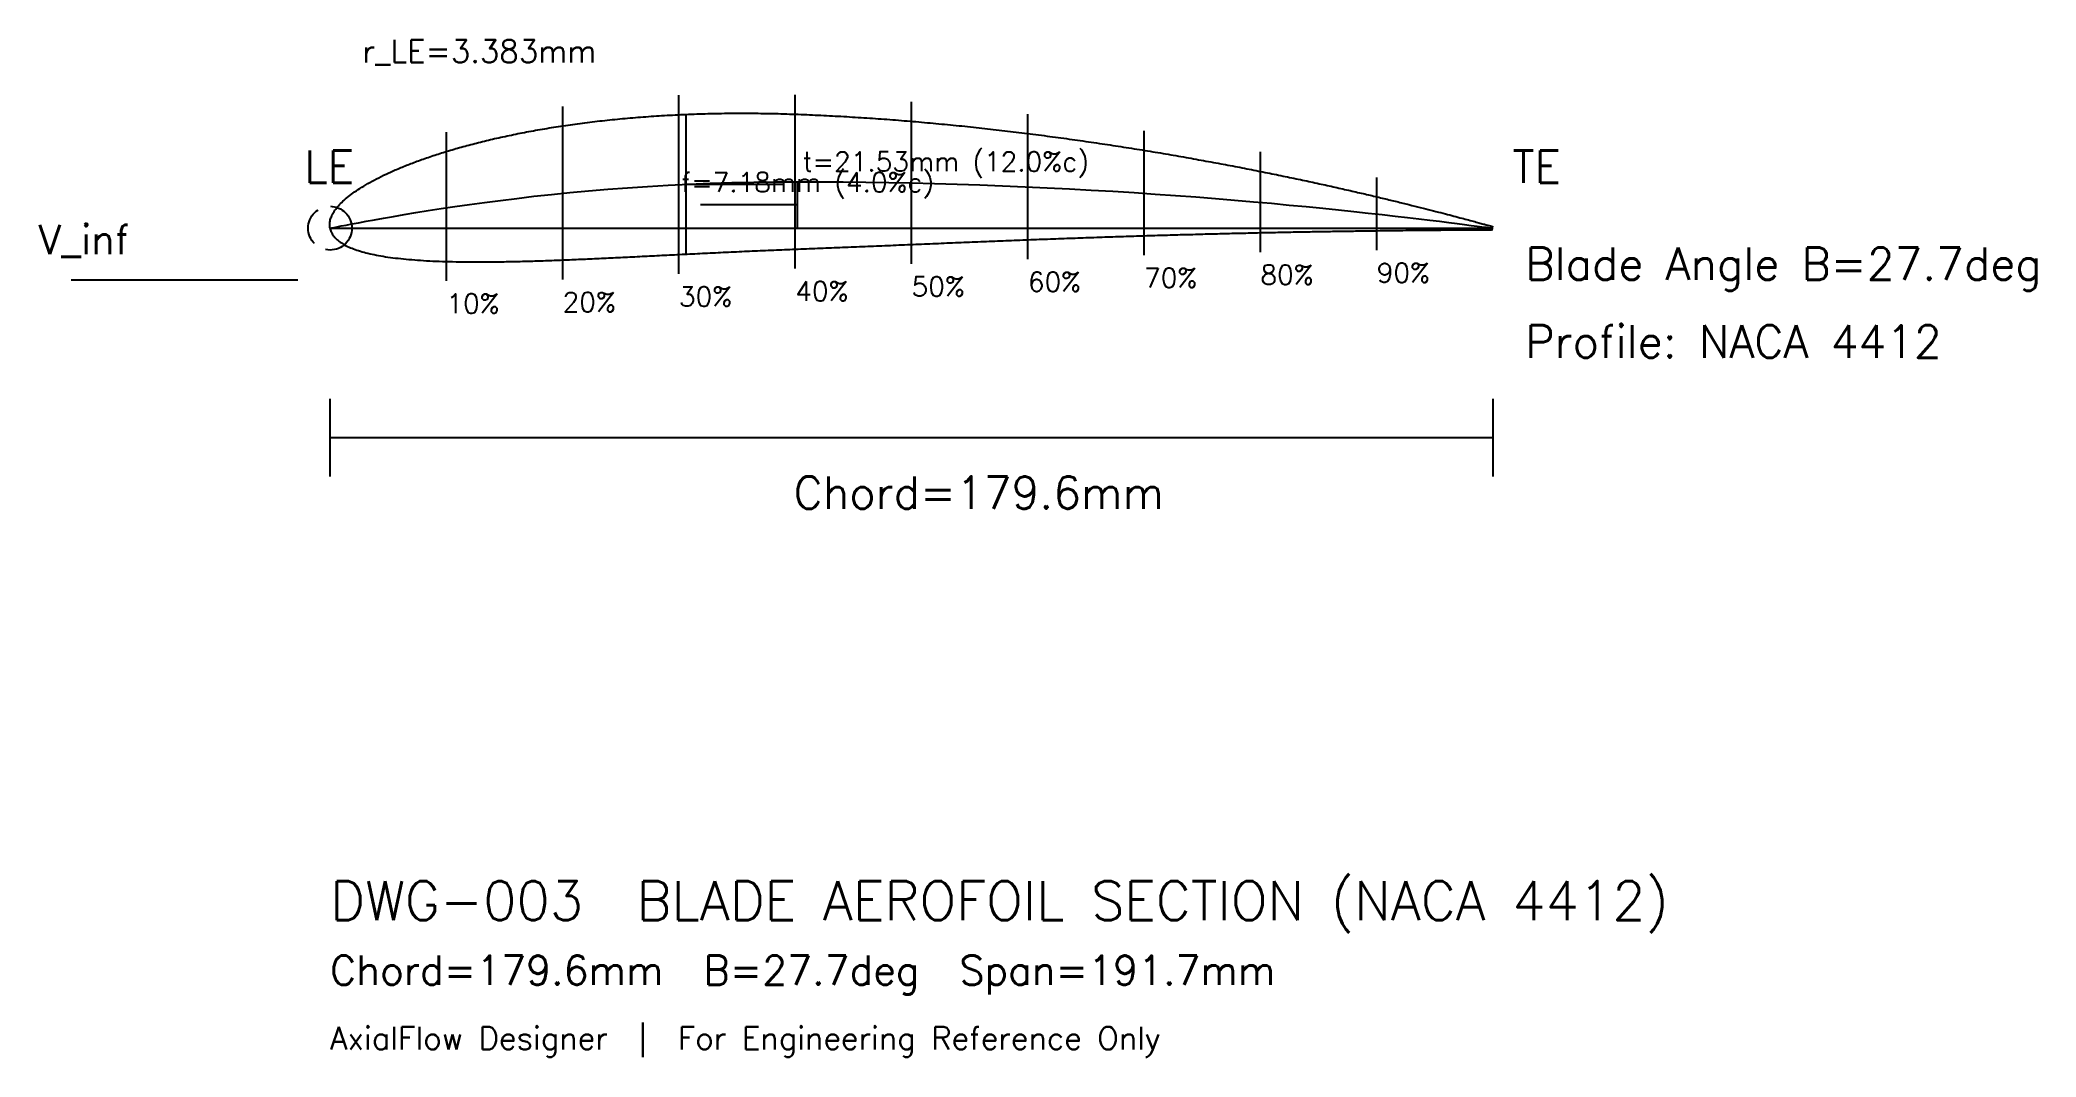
# Model space of a CAD drawing. Extents: x -45 to 263, y -128 to 29.
import ezdxf

# ---------------------------------------------------------------- set-up
doc = ezdxf.new("R2010")
doc.units = 0
doc.linetypes.add('DASHED', pattern=[8, 6, -2])
for name, color, linetype in [('ANNOTATION', 3, 'Continuous'), ('BLADE_SURFACE', 5, 'Continuous'), ('CAMBER_LINE', 4, 'Continuous'), ('CENTERLINE', 1, 'Continuous'), ('DIMENSIONS', 7, 'Continuous'), ('STATION_TICKS', 9, 'Continuous'), ('TITLE_BLOCK', 5, 'Continuous')]:
    doc.layers.add(name, color=color, linetype=linetype)
doc.styles.get("Standard").update_dxf_attribs({"font": 'simplex.shx'})

msp = doc.modelspace()

# ---------------------------------------------------------------- linework, layer by layer
at = {"layer": 'ANNOTATION'}
msp.add_line((-40, -8), (-5, -8), dxfattribs=at)
at = {"layer": 'BLADE_SURFACE'}
for points in [[(0, 0), (-0.03, 0.21), (-0.06, 0.41), (-0.05, 0.62), (-0.05, 0.62), (-0.05, 0.84), (-0.02, 1.05), (0.04, 1.27), (0.04, 1.27), (0.09, 1.48), (0.17, 1.7), (0.27, 1.92), (0.27, 1.92), (0.37, 2.15), (0.49, 2.37), (0.64, 2.6), (0.64, 2.6), (0.78, 2.83), (0.96, 3.06), (1.15, 3.29), (1.15, 3.29), (1.35, 3.52), (1.56, 3.75), (1.81, 3.99), (1.81, 3.99), (2.05, 4.22), (2.31, 4.46), (2.6, 4.7), (2.6, 4.7), (2.89, 4.94), (3.2, 5.18), (3.54, 5.42), (3.54, 5.42), (3.87, 5.66), (4.23, 5.91), (4.61, 6.15), (4.61, 6.15), (4.99, 6.39), (5.4, 6.64), (5.83, 6.88), (5.83, 6.88), (6.25, 7.13), (6.7, 7.37), (7.18, 7.62), (7.18, 7.62), (7.65, 7.86), (8.14, 8.11), (8.66, 8.35), (8.66, 8.35), (9.18, 8.59), (9.72, 8.83), (10.28, 9.08), (10.28, 9.08), (10.84, 9.32), (11.42, 9.56), (12.03, 9.8), (12.03, 9.8), (12.63, 10.03), (13.26, 10.27), (13.9, 10.5), (13.9, 10.5), (14.55, 10.74), (15.22, 10.97), (15.91, 11.2), (15.91, 11.2), (16.59, 11.43), (17.3, 11.65), (18.03, 11.87), (18.03, 11.87), (18.76, 12.09), (19.51, 12.31), (20.27, 12.53), (20.27, 12.53), (21.04, 12.74), (21.83, 12.95), (22.63, 13.15), (22.63, 13.15), (23.44, 13.36), (24.26, 13.56), (25.1, 13.76), (25.1, 13.76), (25.94, 13.95), (26.8, 14.14), (27.68, 14.32), (27.68, 14.32), (28.56, 14.51), (29.45, 14.69), (30.36, 14.86), (30.36, 14.86), (31.27, 15.03), (32.2, 15.2), (33.14, 15.36), (33.14, 15.36), (34.09, 15.52), (35.04, 15.67), (36.02, 15.81), (36.02, 15.81), (36.99, 15.96), (37.98, 16.1), (38.98, 16.23), (38.98, 16.23), (39.98, 16.36), (41, 16.48), (42.03, 16.6), (42.03, 16.6), (43.06, 16.71), (44.1, 16.82), (45.15, 16.92), (45.15, 16.92), (46.21, 17.01), (47.27, 17.11), (48.35, 17.19), (48.35, 17.19), (49.43, 17.27), (50.52, 17.34), (51.62, 17.41), (51.62, 17.41), (52.72, 17.47), (53.82, 17.53), (54.94, 17.57), (54.94, 17.57), (56.06, 17.62), (57.19, 17.66), (58.33, 17.69), (58.33, 17.69), (59.46, 17.72), (60.61, 17.74), (61.76, 17.75), (61.76, 17.75), (62.91, 17.76), (64.07, 17.76), (65.23, 17.75), (65.23, 17.75), (66.4, 17.74), (67.57, 17.72), (68.75, 17.7), (68.75, 17.7), (69.93, 17.67), (71.11, 17.63), (72.29, 17.59), (72.29, 17.59), (73.46, 17.55), (74.63, 17.49), (75.8, 17.44), (75.8, 17.44), (76.98, 17.38), (78.16, 17.32), (79.34, 17.25), (79.34, 17.25), (80.52, 17.18), (81.7, 17.11), (82.89, 17.03), (82.89, 17.03), (84.07, 16.95), (85.26, 16.87), (86.45, 16.78), (86.45, 16.78), (87.64, 16.69), (88.82, 16.59), (90.01, 16.49), (90.01, 16.49), (91.2, 16.39), (92.39, 16.28), (93.57, 16.17), (93.57, 16.17), (94.76, 16.06), (95.94, 15.95), (97.13, 15.83), (97.13, 15.83), (98.31, 15.71), (99.49, 15.58), (100.66, 15.45), (100.66, 15.45), (101.84, 15.32), (103.01, 15.19), (104.18, 15.05), (104.18, 15.05), (105.35, 14.92), (106.52, 14.77), (107.68, 14.63), (107.68, 14.63), (108.84, 14.48), (110, 14.33), (111.15, 14.18), (111.15, 14.18), (112.3, 14.03), (113.44, 13.87), (114.58, 13.71), (114.58, 13.71), (115.71, 13.56), (116.84, 13.39), (117.96, 13.23), (117.96, 13.23), (119.09, 13.06), (120.2, 12.9), (121.31, 12.73), (121.31, 12.73), (122.41, 12.55), (123.51, 12.38), (124.6, 12.21), (124.6, 12.21), (125.69, 12.03), (126.77, 11.85), (127.84, 11.68), (127.84, 11.68), (128.9, 11.5), (129.96, 11.32), (131.01, 11.13), (131.01, 11.13), (132.06, 10.95), (133.09, 10.77), (134.12, 10.58), (134.12, 10.58), (135.14, 10.4), (136.16, 10.21), (137.16, 10.03), (137.16, 10.03), (138.16, 9.84), (139.15, 9.65), (140.12, 9.47), (140.12, 9.47), (141.1, 9.28), (142.06, 9.09), (143, 8.9), (143, 8.9), (143.95, 8.71), (144.89, 8.53), (145.8, 8.34), (145.8, 8.34), (146.72, 8.15), (147.63, 7.96), (148.52, 7.78), (148.52, 7.78), (149.41, 7.59), (150.28, 7.41), (151.14, 7.22), (151.14, 7.22), (151.99, 7.04), (152.84, 6.85), (153.66, 6.67), (153.66, 6.67), (154.49, 6.49), (155.29, 6.31), (156.09, 6.13), (156.09, 6.13), (156.88, 5.95), (157.65, 5.78), (158.41, 5.6), (158.41, 5.6), (159.16, 5.43), (159.9, 5.26), (160.62, 5.09), (160.62, 5.09), (161.34, 4.92), (162.04, 4.75), (162.73, 4.59), (162.73, 4.59), (163.41, 4.42), (164.08, 4.26), (164.72, 4.11), (164.72, 4.11), (165.37, 3.95), (165.99, 3.8), (166.6, 3.64), (166.6, 3.64), (167.21, 3.49), (167.79, 3.35), (168.36, 3.21), (168.36, 3.21), (168.93, 3.06), (169.47, 2.92), (170, 2.79), (170, 2.79), (170.53, 2.65), (171.03, 2.52), (171.52, 2.4), (171.52, 2.4), (172, 2.27), (172.47, 2.15), (172.91, 2.04), (172.91, 2.04), (173.35, 1.92), (173.77, 1.81), (174.17, 1.7), (174.17, 1.7), (174.57, 1.6), (174.95, 1.5), (175.31, 1.4), (175.31, 1.4), (175.67, 1.31), (176, 1.22), (176.32, 1.13), (176.32, 1.13), (176.63, 1.05), (176.92, 0.97), (177.19, 0.89), (177.19, 0.89), (177.46, 0.82), (177.71, 0.75), (177.94, 0.69), (177.94, 0.69), (178.16, 0.63), (178.36, 0.57), (178.54, 0.52), (178.54, 0.52), (178.72, 0.47), (178.88, 0.43), (179.02, 0.39), (179.02, 0.39), (179.15, 0.36), (179.27, 0.32), (179.36, 0.3), (179.36, 0.3), (179.45, 0.27), (179.52, 0.25), (179.56, 0.24), (179.56, 0.24), (179.6, 0.23), (179.62, 0.23), (179.63, 0.22)], [(0, 0), (0.05, -0.2), (0.11, -0.4), (0.19, -0.6), (0.19, -0.6), (0.27, -0.79), (0.39, -0.98), (0.52, -1.16), (0.52, -1.16), (0.65, -1.34), (0.8, -1.51), (0.98, -1.68), (0.98, -1.68), (1.16, -1.84), (1.35, -2.01), (1.57, -2.16), (1.57, -2.16), (1.79, -2.31), (2.04, -2.46), (2.3, -2.61), (2.3, -2.61), (2.56, -2.75), (2.85, -2.88), (3.16, -3.01), (3.16, -3.01), (3.46, -3.14), (3.79, -3.27), (4.14, -3.38), (4.14, -3.38), (4.49, -3.5), (4.86, -3.61), (5.25, -3.72), (5.25, -3.72), (5.64, -3.82), (6.06, -3.92), (6.49, -4.02), (6.49, -4.02), (6.92, -4.11), (7.37, -4.2), (7.85, -4.28), (7.85, -4.28), (8.32, -4.36), (8.81, -4.44), (9.32, -4.51), (9.32, -4.51), (9.83, -4.58), (10.36, -4.64), (10.91, -4.7), (10.91, -4.7), (11.46, -4.76), (12.03, -4.81), (12.62, -4.86), (12.62, -4.86), (13.21, -4.91), (13.82, -4.95), (14.44, -4.99), (14.44, -4.99), (15.06, -5.03), (15.71, -5.06), (16.36, -5.09), (16.36, -5.09), (17.02, -5.12), (17.7, -5.14), (18.4, -5.16), (18.4, -5.16), (19.09, -5.17), (19.8, -5.19), (20.53, -5.2), (20.53, -5.2), (21.25, -5.2), (22, -5.21), (22.76, -5.21), (22.76, -5.21), (23.52, -5.21), (24.29, -5.2), (25.08, -5.2), (25.08, -5.2), (25.87, -5.19), (26.68, -5.18), (27.5, -5.16), (27.5, -5.16), (28.32, -5.15), (29.16, -5.13), (30.01, -5.1), (30.01, -5.1), (30.86, -5.08), (31.72, -5.06), (32.6, -5.03), (32.6, -5.03), (33.47, -5), (34.36, -4.97), (35.27, -4.93), (35.27, -4.93), (36.17, -4.9), (37.09, -4.86), (38.02, -4.82), (38.02, -4.82), (38.95, -4.78), (39.89, -4.74), (40.84, -4.7), (40.84, -4.7), (41.79, -4.65), (42.76, -4.61), (43.73, -4.56), (43.73, -4.56), (44.71, -4.52), (45.69, -4.47), (46.69, -4.42), (46.69, -4.42), (47.69, -4.37), (48.7, -4.32), (49.71, -4.27), (49.71, -4.27), (50.73, -4.22), (51.76, -4.16), (52.79, -4.11), (52.79, -4.11), (53.83, -4.06), (54.87, -4.01), (55.93, -3.96), (55.93, -3.96), (56.98, -3.9), (58.04, -3.85), (59.11, -3.8), (59.11, -3.8), (60.18, -3.75), (61.26, -3.7), (62.34, -3.65), (62.34, -3.65), (63.43, -3.59), (64.52, -3.54), (65.61, -3.5), (65.61, -3.5), (66.71, -3.45), (67.82, -3.4), (68.92, -3.35), (68.92, -3.35), (70.03, -3.31), (71.14, -3.27), (72.28, -3.22), (72.28, -3.22), (73.41, -3.18), (74.55, -3.13), (75.7, -3.09), (75.7, -3.09), (76.85, -3.04), (78, -3), (79.15, -2.95), (79.15, -2.95), (80.31, -2.9), (81.46, -2.86), (82.62, -2.81), (82.62, -2.81), (83.78, -2.76), (84.94, -2.71), (86.1, -2.67), (86.1, -2.67), (87.26, -2.62), (88.43, -2.57), (89.59, -2.52), (89.59, -2.52), (90.75, -2.47), (91.92, -2.42), (93.08, -2.38), (93.08, -2.38), (94.24, -2.33), (95.4, -2.28), (96.57, -2.23), (96.57, -2.23), (97.73, -2.19), (98.89, -2.14), (100.05, -2.09), (100.05, -2.09), (101.2, -2.04), (102.36, -2), (103.51, -1.95), (103.51, -1.95), (104.66, -1.91), (105.81, -1.86), (106.96, -1.82), (106.96, -1.82), (108.1, -1.77), (109.24, -1.73), (110.38, -1.69), (110.38, -1.69), (111.52, -1.65), (112.65, -1.61), (113.78, -1.56), (113.78, -1.56), (114.9, -1.52), (116.02, -1.48), (117.13, -1.45), (117.13, -1.45), (118.25, -1.41), (119.36, -1.37), (120.45, -1.33), (120.45, -1.33), (121.55, -1.3), (122.65, -1.26), (123.73, -1.23), (123.73, -1.23), (124.81, -1.19), (125.89, -1.16), (126.96, -1.13), (126.96, -1.13), (128.02, -1.09), (129.08, -1.06), (130.13, -1.03), (130.13, -1.03), (131.17, -1), (132.21, -0.97), (133.24, -0.95), (133.24, -0.95), (134.26, -0.92), (135.28, -0.89), (136.28, -0.87), (136.28, -0.87), (137.29, -0.84), (138.28, -0.82), (139.26, -0.79), (139.26, -0.79), (140.24, -0.77), (141.21, -0.75), (142.16, -0.73), (142.16, -0.73), (143.12, -0.7), (144.06, -0.68), (144.98, -0.66), (144.98, -0.66), (145.91, -0.65), (146.83, -0.63), (147.72, -0.61), (147.72, -0.61), (148.62, -0.59), (149.51, -0.57), (150.38, -0.56), (150.38, -0.56), (151.25, -0.54), (152.1, -0.53), (152.94, -0.51), (152.94, -0.51), (153.77, -0.5), (154.59, -0.49), (155.4, -0.47), (155.4, -0.47), (156.2, -0.46), (156.99, -0.45), (157.76, -0.44), (157.76, -0.44), (158.53, -0.43), (159.29, -0.42), (160.02, -0.41), (160.02, -0.41), (160.76, -0.4), (161.47, -0.39), (162.17, -0.38), (162.17, -0.38), (162.87, -0.37), (163.55, -0.36), (164.21, -0.35), (164.21, -0.35), (164.87, -0.35), (165.51, -0.34), (166.13, -0.33), (166.13, -0.33), (166.76, -0.33), (167.36, -0.32), (167.94, -0.31), (167.94, -0.31), (168.52, -0.31), (169.08, -0.3), (169.63, -0.3), (169.63, -0.3), (170.17, -0.29), (170.69, -0.29), (171.19, -0.28), (171.19, -0.28), (171.69, -0.28), (172.16, -0.28), (172.62, -0.27), (172.62, -0.27), (173.08, -0.27), (173.51, -0.26), (173.93, -0.26), (173.93, -0.26), (174.34, -0.26), (174.73, -0.26), (175.1, -0.25), (175.1, -0.25), (175.47, -0.25), (175.82, -0.25), (176.14, -0.25), (176.14, -0.25), (176.46, -0.24), (176.77, -0.24), (177.04, -0.24), (177.04, -0.24), (177.32, -0.24), (177.58, -0.24), (177.81, -0.23), (177.81, -0.23), (178.05, -0.23), (178.26, -0.23), (178.44, -0.23), (178.44, -0.23), (178.63, -0.23), (178.8, -0.23), (178.94, -0.23), (178.94, -0.23), (179.08, -0.23), (179.19, -0.23), (179.29, -0.23), (179.29, -0.23), (179.38, -0.23), (179.46, -0.22), (179.5, -0.22), (179.5, -0.22), (179.54, -0.22), (179.56, -0.22), (179.57, -0.22)]]:
    msp.add_open_spline(points, degree=3, knots=[0, 0, 0, 0, 0.012346, 0.012346, 0.012346, 0.012346, 0.024691, 0.024691, 0.024691, 0.024691, 0.037037, 0.037037, 0.037037, 0.037037, 0.049383, 0.049383, 0.049383, 0.049383, 0.061728, 0.061728, 0.061728, 0.061728, 0.074074, 0.074074, 0.074074, 0.074074, 0.08642, 0.08642, 0.08642, 0.08642, 0.098765, 0.098765, 0.098765, 0.098765, 0.111111, 0.111111, 0.111111, 0.111111, 0.123457, 0.123457, 0.123457, 0.123457, 0.135802, 0.135802, 0.135802, 0.135802, 0.148148, 0.148148, 0.148148, 0.148148, 0.160494, 0.160494, 0.160494, 0.160494, 0.17284, 0.17284, 0.17284, 0.17284, 0.185185, 0.185185, 0.185185, 0.185185, 0.197531, 0.197531, 0.197531, 0.197531, 0.209877, 0.209877, 0.209877, 0.209877, 0.222222, 0.222222, 0.222222, 0.222222, 0.234568, 0.234568, 0.234568, 0.234568, 0.246914, 0.246914, 0.246914, 0.246914, 0.259259, 0.259259, 0.259259, 0.259259, 0.271605, 0.271605, 0.271605, 0.271605, 0.283951, 0.283951, 0.283951, 0.283951, 0.296296, 0.296296, 0.296296, 0.296296, 0.308642, 0.308642, 0.308642, 0.308642, 0.320988, 0.320988, 0.320988, 0.320988, 0.333333, 0.333333, 0.333333, 0.333333, 0.345679, 0.345679, 0.345679, 0.345679, 0.358025, 0.358025, 0.358025, 0.358025, 0.37037, 0.37037, 0.37037, 0.37037, 0.382716, 0.382716, 0.382716, 0.382716, 0.395062, 0.395062, 0.395062, 0.395062, 0.407407, 0.407407, 0.407407, 0.407407, 0.419753, 0.419753, 0.419753, 0.419753, 0.432099, 0.432099, 0.432099, 0.432099, 0.444444, 0.444444, 0.444444, 0.444444, 0.45679, 0.45679, 0.45679, 0.45679, 0.469136, 0.469136, 0.469136, 0.469136, 0.481481, 0.481481, 0.481481, 0.481481, 0.493827, 0.493827, 0.493827, 0.493827, 0.506173, 0.506173, 0.506173, 0.506173, 0.518519, 0.518519, 0.518519, 0.518519, 0.530864, 0.530864, 0.530864, 0.530864, 0.54321, 0.54321, 0.54321, 0.54321, 0.555556, 0.555556, 0.555556, 0.555556, 0.567901, 0.567901, 0.567901, 0.567901, 0.580247, 0.580247, 0.580247, 0.580247, 0.592593, 0.592593, 0.592593, 0.592593, 0.604938, 0.604938, 0.604938, 0.604938, 0.617284, 0.617284, 0.617284, 0.617284, 0.62963, 0.62963, 0.62963, 0.62963, 0.641975, 0.641975, 0.641975, 0.641975, 0.654321, 0.654321, 0.654321, 0.654321, 0.666667, 0.666667, 0.666667, 0.666667, 0.679012, 0.679012, 0.679012, 0.679012, 0.691358, 0.691358, 0.691358, 0.691358, 0.703704, 0.703704, 0.703704, 0.703704, 0.716049, 0.716049, 0.716049, 0.716049, 0.728395, 0.728395, 0.728395, 0.728395, 0.740741, 0.740741, 0.740741, 0.740741, 0.753086, 0.753086, 0.753086, 0.753086, 0.765432, 0.765432, 0.765432, 0.765432, 0.777778, 0.777778, 0.777778, 0.777778, 0.790123, 0.790123, 0.790123, 0.790123, 0.802469, 0.802469, 0.802469, 0.802469, 0.814815, 0.814815, 0.814815, 0.814815, 0.82716, 0.82716, 0.82716, 0.82716, 0.839506, 0.839506, 0.839506, 0.839506, 0.851852, 0.851852, 0.851852, 0.851852, 0.864198, 0.864198, 0.864198, 0.864198, 0.876543, 0.876543, 0.876543, 0.876543, 0.888889, 0.888889, 0.888889, 0.888889, 0.901235, 0.901235, 0.901235, 0.901235, 0.91358, 0.91358, 0.91358, 0.91358, 0.925926, 0.925926, 0.925926, 0.925926, 0.938272, 0.938272, 0.938272, 0.938272, 0.950617, 0.950617, 0.950617, 0.950617, 0.962963, 0.962963, 0.962963, 0.962963, 0.975309, 0.975309, 0.975309, 0.975309, 1, 1, 1, 1], dxfattribs=at)
at = {"layer": 'CAMBER_LINE', "linetype": 'DASHED'}
msp.add_lwpolyline([(0, 0), (0.07, 0.01), (0.28, 0.06), (0.62, 0.12), (1.11, 0.22), (1.73, 0.34), (2.48, 0.49), (3.37, 0.66), (4.4, 0.85), (5.55, 1.07), (6.84, 1.3), (8.25, 1.56), (9.79, 1.82), (11.45, 2.11), (13.23, 2.4), (15.13, 2.71), (17.15, 3.02), (19.28, 3.34), (21.52, 3.66), (23.86, 3.98), (26.3, 4.3), (28.84, 4.61), (31.48, 4.92), (34.21, 5.21), (37.02, 5.5), (39.91, 5.76), (42.88, 6.02), (45.92, 6.25), (49.03, 6.46), (52.2, 6.65), (55.44, 6.81), (58.72, 6.94), (62.05, 7.05), (65.42, 7.13), (68.84, 7.17), (72.28, 7.18), (75.75, 7.17), (79.25, 7.15), (82.75, 7.11), (86.27, 7.06), (89.8, 6.98), (93.33, 6.9), (96.85, 6.8), (100.35, 6.68), (103.85, 6.55), (107.32, 6.41), (110.76, 6.25), (114.18, 6.08), (117.55, 5.89), (120.88, 5.7), (124.16, 5.49), (127.4, 5.27), (130.57, 5.05), (133.68, 4.82), (136.72, 4.58), (139.69, 4.34), (142.58, 4.09), (145.39, 3.84), (148.12, 3.58), (150.76, 3.33), (153.3, 3.08), (155.74, 2.83), (158.08, 2.58), (160.32, 2.34), (162.45, 2.1), (164.47, 1.88), (166.37, 1.66), (168.15, 1.45), (169.81, 1.25), (171.35, 1.06), (172.76, 0.88), (174.05, 0.72), (175.2, 0.57), (176.23, 0.44), (177.12, 0.33), (177.87, 0.23), (178.49, 0.15), (178.98, 0.08), (179.32, 0.04), (179.53, 0.01), (179.6, 0)], dxfattribs=at)
at = {"layer": 'CENTERLINE'}
msp.add_line((0, 0), (179.6, 0), dxfattribs=at)
at = {"layer": 'DIMENSIONS'}
for p, q in [((54.96, 17.57), (54.96, -4)), ((54.96, 6.79), (69.96, 6.79)), ((72.2, 0), (72.2, 7.18)), ((72.2, 3.59), (57.2, 3.59)), ((0, -38.33), (0, -26.33)), ((179.6, -38.33), (179.6, -26.33)), ((0, -32.33), (179.6, -32.33))]:
    msp.add_line(p, q, dxfattribs=at)
at = {"layer": 'DIMENSIONS', "linetype": 'DASHED'}
msp.add_circle((0, 0), 3.38, dxfattribs=at)
at = {"layer": 'STATION_TICKS'}
for p, q in [((35.92, -7.91), (35.92, 18.8)), ((53.88, -7.06), (53.88, 20.52)), ((71.84, -6.24), (71.84, 20.6)), ((89.8, -5.51), (89.8, 19.51)), ((107.76, -4.79), (107.76, 17.62)), ((17.96, -8.14), (17.96, 14.85)), ((125.72, -4.16), (125.72, 15.02)), ((143.68, -3.69), (143.68, 11.77)), ((161.64, -3.39), (161.64, 7.85))]:
    msp.add_line(p, q, dxfattribs=at)

# ---------------------------------------------------------------- texts
at = {"layer": 'ANNOTATION'}
for s, height, p in [('r_LE=3.383mm', 3.5, (5, 25.57)), ('LE', 5, (-4, 7)), ('TE', 5, (182.6, 7)), ('V_inf', 4.5, (-45, -4)), ('Blade Angle B=27.7deg', 5, (184.6, -8)), ('70%', 3, (125.72, -9.16)), ('80%', 3, (143.68, -8.69)), ('90%', 3, (161.64, -8.39)), ('30%', 3, (53.88, -12.06)), ('40%', 3, (71.84, -11.24)), ('50%', 3, (89.8, -10.51)), ('60%', 3, (107.76, -9.79)), ('10%', 3, (17.96, -13.14)), ('20%', 3, (35.92, -12.91)), ('Profile: NACA 4412', 5, (184.6, -20)), ('Chord=179.6mm  B=27.7deg  Span=191.7mm', 4.5, (0, -116.84)), ('AxialFlow Designer  |  For Engineering Reference Only', 3.5, (0, -126.84))]:
    msp.add_text(s, height=height, dxfattribs=at).set_placement(p)
at = {"layer": 'DIMENSIONS'}
for s, height, p in [('t=21.53mm (12.0%c)', 3, (72.96, 8.79)), ('f=7.18mm (4.0%c)', 3, (54.2, 5.59)), ('Chord=179.6mm', 5, (71.6, -43.33))]:
    msp.add_text(s, height=height, dxfattribs=at).set_placement(p)
at = {"layer": 'TITLE_BLOCK'}
msp.add_text('DWG-003  BLADE AEROFOIL SECTION (NACA 4412)', height=6, dxfattribs=at).set_placement((0, -106.84))

doc.saveas('drawing.dxf')
